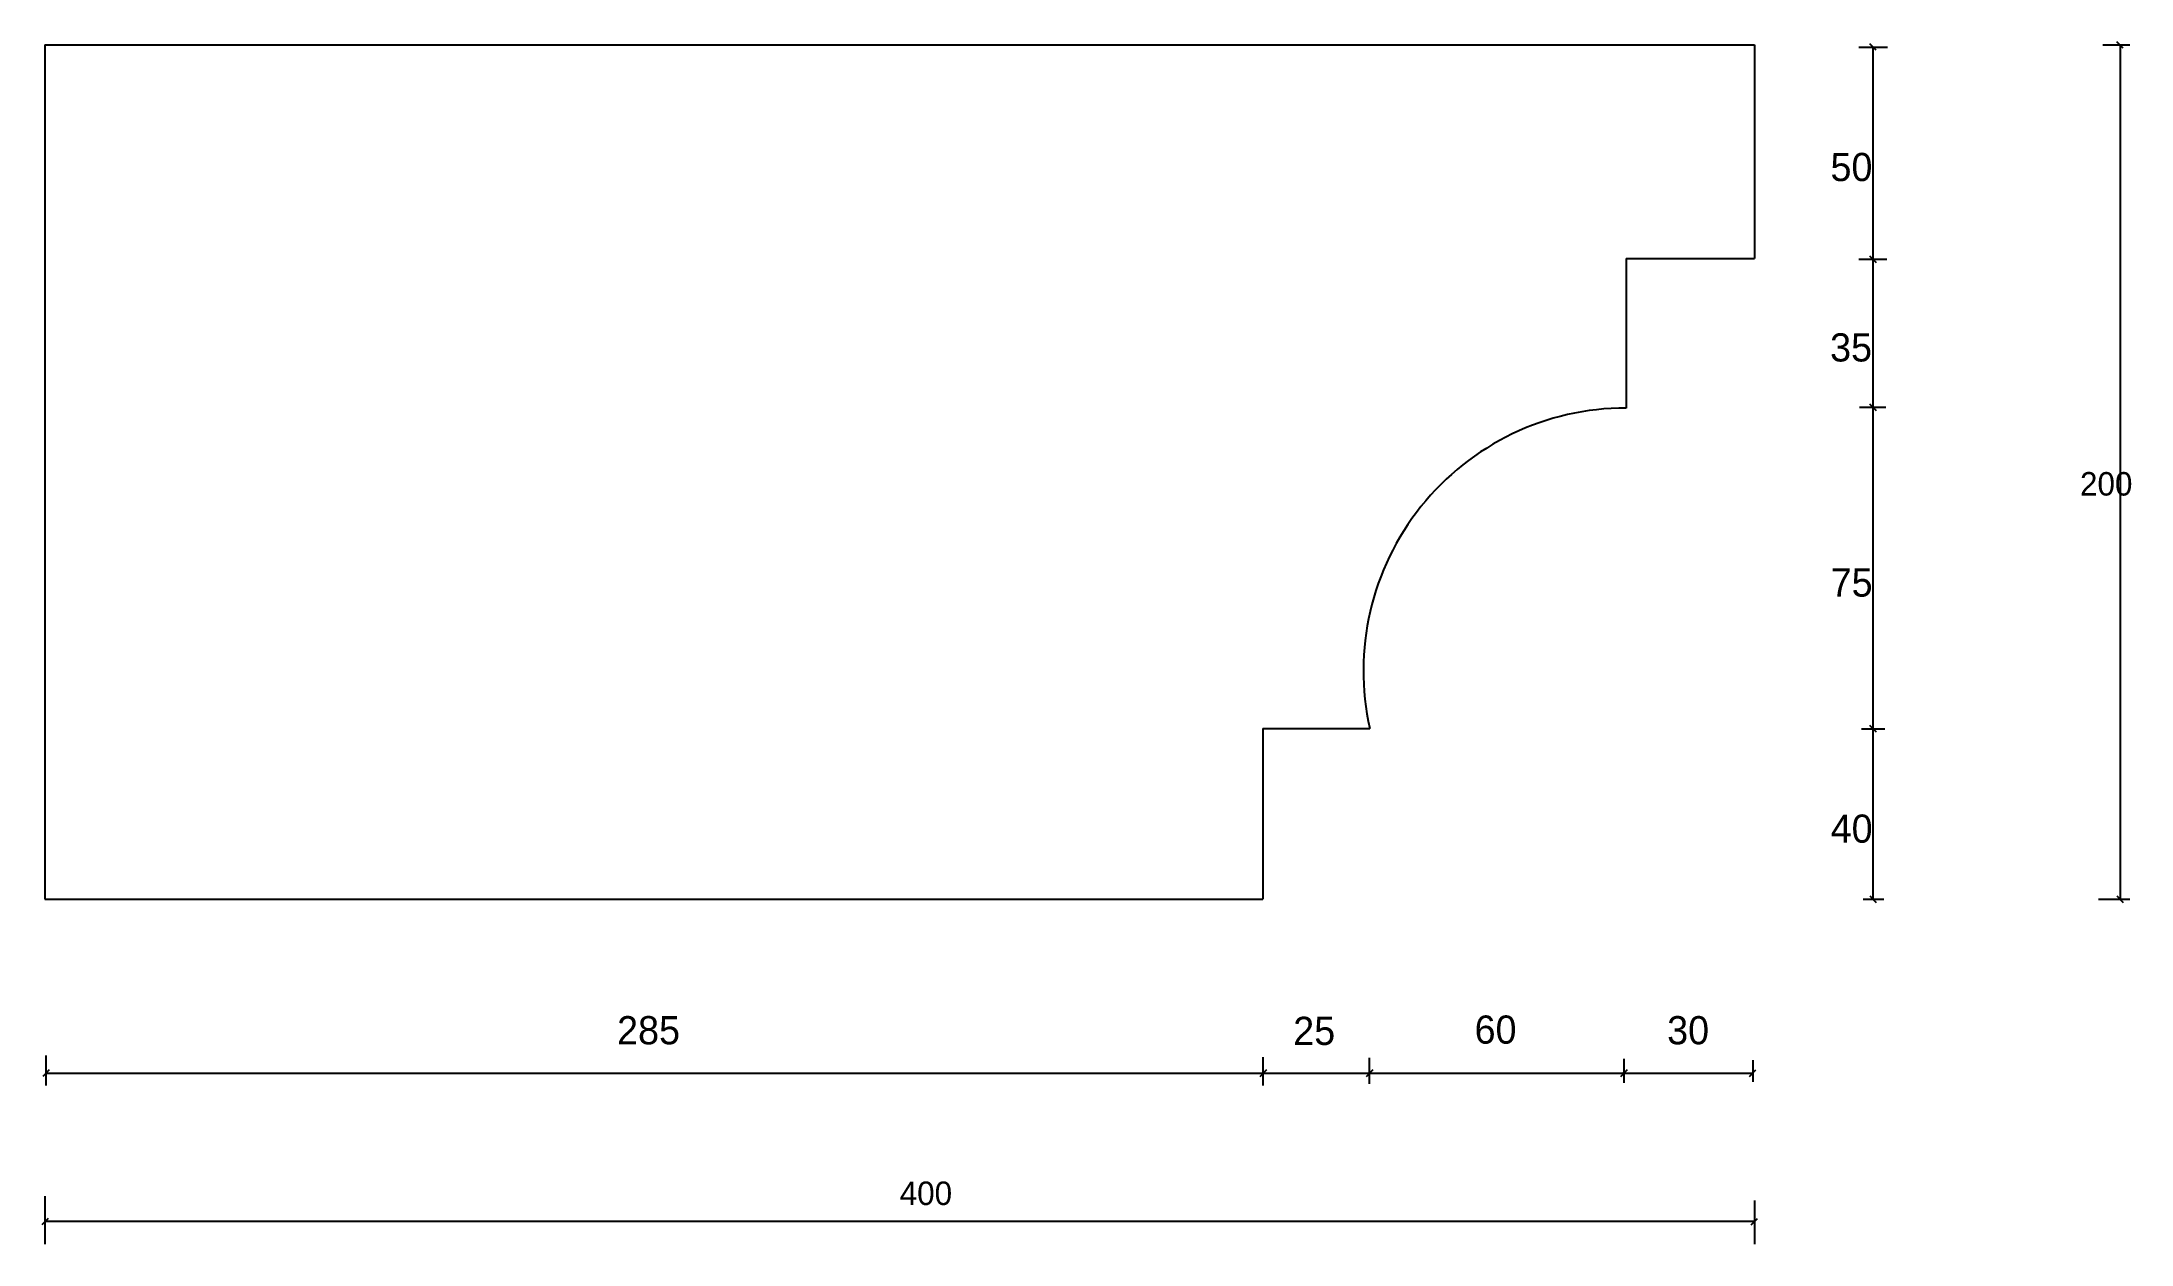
# Model space of a CAD drawing. Header units: metres. Extents: x 141 to 630, y -7 to 274.
import ezdxf

# ---------------------------------------------------------------- set-up
doc = ezdxf.new("R2010")
doc.units = ezdxf.units.M

# ---------------------------------------------------------------- blocks, each defined once
blk = doc.blocks.new('_OBLIQUE')
at = {"color": 0, "linetype": 'BYBLOCK'}
blk.add_line((-0.5, -0.5), (0.5, 0.5), dxfattribs=at)

msp = doc.modelspace()

# ---------------------------------------------------------------- linework, layer by layer
for p, q in [((141.94, 273.64), (541.94, 273.64)), ((141.94, 273.64), (141.94, 73.64)), ((541.94, 273.64), (541.94, 223.64)), ((566.37, 273.14), (573.12, 273.14)), ((569.7, 273.14), (569.7, 223.45)), ((623.46, 273.64), (629.8, 273.64)), ((627.52, 273.64), (627.52, 73.64)), ((511.94, 223.64), (541.94, 223.64)), ((511.94, 223.64), (511.94, 188.64)), ((566.37, 223.45), (572.91, 223.45)), ((569.06, 223.45), (569.95, 223.45)), ((569.7, 223.45), (569.7, 188.82)), ((566.57, 188.82), (572.69, 188.82)), ((569.06, 188.82), (569.95, 188.82)), ((569.7, 188.82), (569.7, 113.54)), ((426.94, 113.64), (451.94, 113.64)), ((426.94, 113.64), (426.94, 73.64)), ((566.99, 113.54), (572.47, 113.54)), ((568.07, 113.54), (569.45, 113.54)), ((569.7, 113.54), (569.7, 73.64)), ((141.94, 73.64), (426.94, 73.64)), ((567.41, 73.64), (572.26, 73.64)), ((622.45, 73.64), (629.8, 73.64)), ((142.2, 30.02), (142.2, 37.03)), ((427.02, 30.02), (427.02, 36.68)), ((451.89, 30.39), (451.89, 36.46)), ((511.41, 36.22), (511.41, 30.63)), ((541.55, 35.97), (541.55, 30.87)), ((142.2, 32.91), (427.02, 32.91)), ((427.02, 31.52), (427.02, 33.16)), ((427.02, 32.91), (451.89, 32.91)), ((451.89, 33.03), (451.89, 33.16)), ((451.89, 32.91), (511.41, 32.91)), ((511.41, 33.03), (511.41, 33.16)), ((511.41, 32.91), (541.55, 32.91)), ((141.94, 4.13), (141.94, -7.15)), ((541.94, 3.12), (541.94, -7.15)), ((541.94, -1.84), (141.94, -1.84))]:
    msp.add_line(p, q)
msp.add_arc((511.94, 127.14), 61.5, 90, 192.68)

# ---------------------------------------------------------------- block references
at = {"xscale": 1.5, "yscale": 1.5, "zscale": 1.5}
for p, rotation in [((569.7, 273.14), 90), ((627.52, 273.64), 90), ((569.7, 223.45), 90), ((569.7, 223.45), 270), ((569.7, 188.82), 90), ((569.7, 188.82), 270), ((569.7, 113.54), 90), ((569.7, 113.54), 270), ((569.7, 73.64), 270), ((627.52, 73.64), 270), ((142.2, 32.91), 180), ((427.02, 32.91), 180), ((451.89, 32.91), 180), ((511.41, 32.91), 180), ((141.94, -1.84), 180)]:
    msp.add_blockref('_OBLIQUE', p, dxfattribs=dict(at, rotation=rotation))
for p in [(427.02, 32.91), (451.89, 32.91), (511.41, 32.91), (541.55, 32.91), (541.94, -1.84)]:
    msp.add_blockref('_OBLIQUE', p, dxfattribs=at)

# ---------------------------------------------------------------- texts
for s, p in [('285', (275.81, 39.66)), ('25', (434.03, 39.51)), ('60', (476.47, 39.81)), ('30', (521.53, 39.66))]:
    msp.add_text(s, height=6.6).set_placement(p)
at = {"attachment_point": 1}
for s, insert, char_height in [('\\A1;50', (559.75, 248.37), 6.6), ('\\A1;35', (559.66, 206.13), 6.6), ('\\A1;200', (618.14, 173.64), 5.5), ('\\A1;75', (559.79, 151.08), 6.6), ('\\A1;40', (559.79, 93.46), 6.6), ('\\A1;400', (341.94, 7.53), 5.5)]:
    msp.add_mtext(s, dxfattribs=dict(at, insert=insert, char_height=char_height))

doc.saveas('drawing.dxf')
